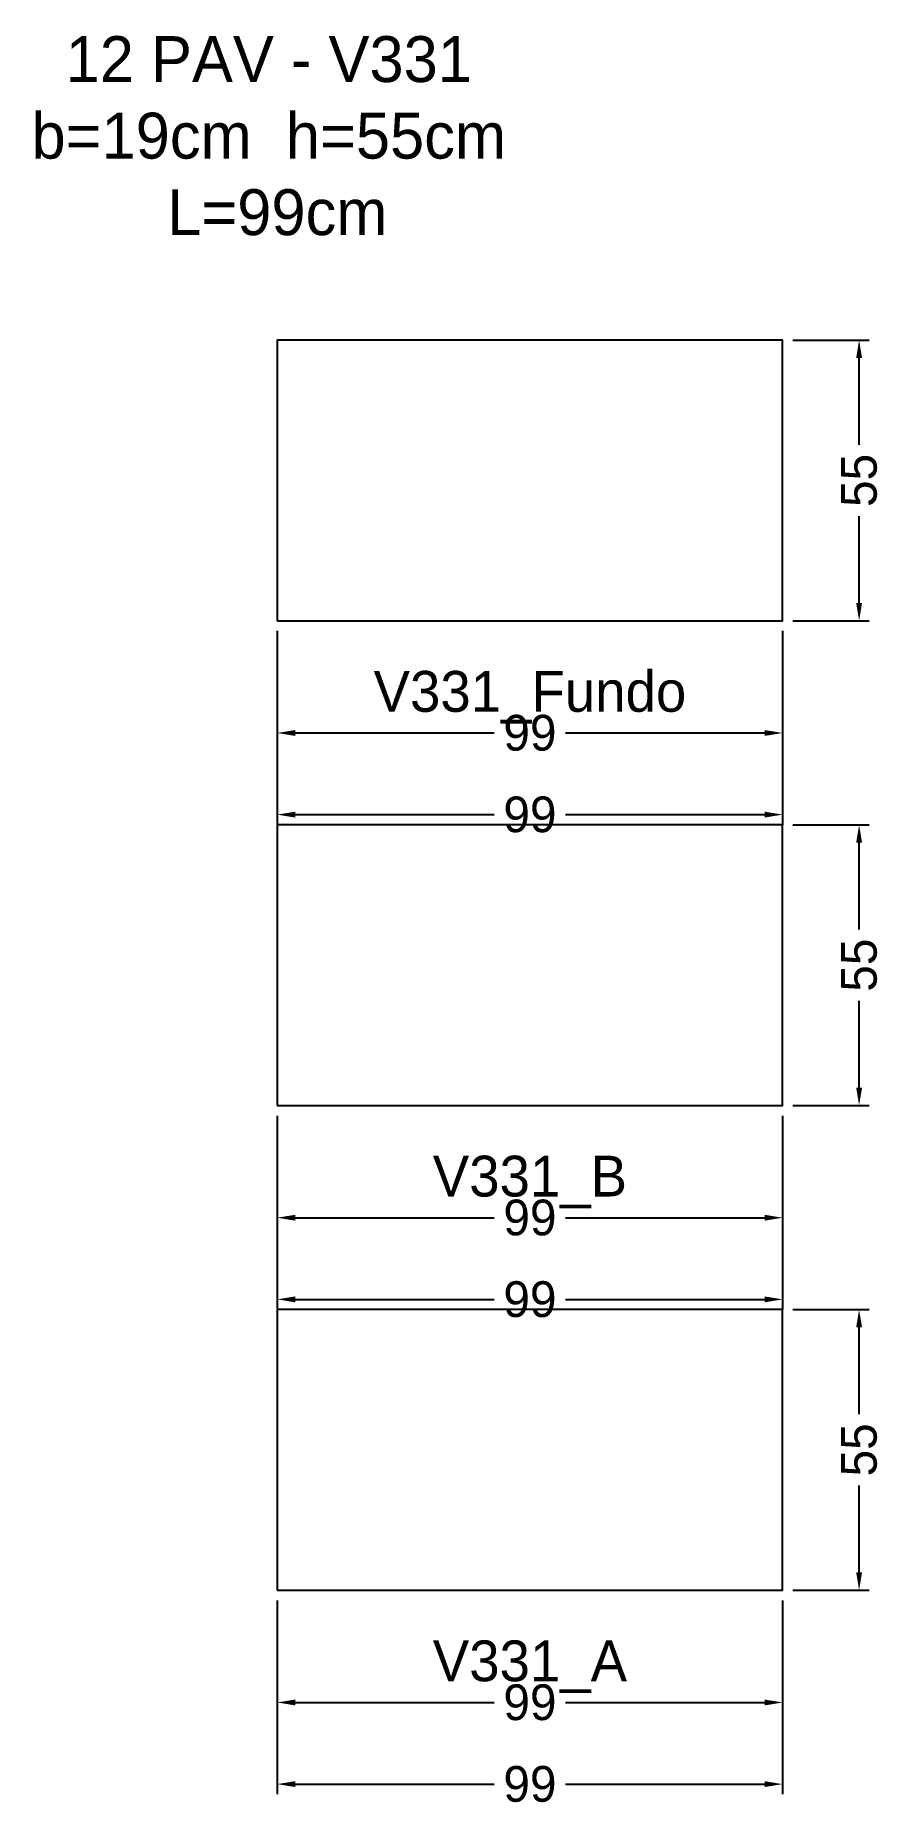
# Model space of a CAD drawing. Header units: metres. Extents: x -47 to 119, y -43 to 305.
import ezdxf

# ---------------------------------------------------------------- set-up
doc = ezdxf.new("R2010")
doc.units = ezdxf.units.M
for name, color, linetype in [('COTA', 3, 'Continuous'), ('NOMENCLATURA', 2, 'Continuous'), ('Paineis', 7, 'Continuous'), ('Texto Secao', 2, 'Continuous')]:
    doc.layers.add(name, color=color, linetype=linetype)
doc.dimstyles.new('COTA_VIG', dxfattribs={"dimtxt": 7, "dimasz": 3.5, "dimexe": 2, "dimexo": 2, "dimgap": 1.5, "dimtad": 1, "dimdec": 1, "dimcen": 2.5, "dimclrd": 3, "dimclre": 3, "dimclrt": 3, "dimazin": 3, "dimtfac": 1, "dimtmove": 0, "dimatfit": 3})

# ---------------------------------------------------------------- blocks, each defined once
blk = doc.blocks.new('_CLOSEDFILLED')
at = {"color": 0, "linetype": 'BYBLOCK'}
blk.add_solid([(-1, 0.164), (0, 0), (-1, -0.164)], dxfattribs=at)
blk = doc.blocks.new('*D1')
at = {"color": 3}
for p, q in [((0, -2), (0, -24)), ((99, -2), (99, -24)), ((3.5, -22), (42.5, -22)), ((56.5, -22), (95.5, -22))]:
    blk.add_line(p, q, dxfattribs=at)
at = {"layer": 'Defpoints'}
for p in [(0, 0), (99, 0), (0, -22)]:
    blk.add_point(p, dxfattribs=at)
at = {"layer": 'COTA', "color": 3, "xscale": 3.5, "yscale": 3.5, "rotation": 180}
blk.add_blockref('_CLOSEDFILLED', (0, -22), dxfattribs=at)
at = {"layer": 'COTA', "color": 3, "xscale": 3.5, "yscale": 3.5}
blk.add_blockref('_CLOSEDFILLED', (99, -22), dxfattribs=at)
at = {"layer": 'COTA', "color": 3, "insert": (49.5, -22), "char_height": 7, "attachment_point": 5}
blk.add_mtext('99', dxfattribs=at)
blk = doc.blocks.new('*D2')
at = {"color": 3}
for p, q in [((0, -2), (0, -40)), ((99, -2), (99, -40)), ((3.5, -38), (42.5, -38)), ((56.5, -38), (95.5, -38))]:
    blk.add_line(p, q, dxfattribs=at)
at = {"layer": 'Defpoints'}
for p in [(0, 0), (99, 0), (0, -38)]:
    blk.add_point(p, dxfattribs=at)
at = {"layer": 'COTA', "color": 3, "xscale": 3.5, "yscale": 3.5, "rotation": 180}
blk.add_blockref('_CLOSEDFILLED', (0, -38), dxfattribs=at)
at = {"layer": 'COTA', "color": 3, "xscale": 3.5, "yscale": 3.5}
blk.add_blockref('_CLOSEDFILLED', (99, -38), dxfattribs=at)
at = {"layer": 'COTA', "color": 3, "insert": (49.5, -38), "char_height": 7, "attachment_point": 5}
blk.add_mtext('99', dxfattribs=at)
blk = doc.blocks.new('*D3')
at = {"color": 3}
for p, q in [((101, 55), (116, 55)), ((114, 34.5), (114, 51.5)), ((114, 3.5), (114, 20.5)), ((101, 0), (116, 0))]:
    blk.add_line(p, q, dxfattribs=at)
at = {"layer": 'Defpoints'}
for p in [(99, 55), (99, 0), (114, 0)]:
    blk.add_point(p, dxfattribs=at)
at = {"layer": 'COTA', "color": 3, "xscale": 3.5, "yscale": 3.5}
for p, rotation in [((114, 55), 90), ((114, 0), 270)]:
    blk.add_blockref('_CLOSEDFILLED', p, dxfattribs=dict(at, rotation=rotation))
at = {"layer": 'COTA', "color": 3, "insert": (114, 27.5), "char_height": 7, "attachment_point": 5, "rotation": 90}
blk.add_mtext('55', dxfattribs=at)
blk = doc.blocks.new('*D4')
at = {"color": 3}
for p, q in [((0, 93), (0, 71)), ((99, 93), (99, 71)), ((3.5, 73), (42.5, 73)), ((56.5, 73), (95.5, 73))]:
    blk.add_line(p, q, dxfattribs=at)
at = {"layer": 'Defpoints'}
for p in [(0, 95), (99, 95), (0, 73)]:
    blk.add_point(p, dxfattribs=at)
at = {"layer": 'COTA', "color": 3, "xscale": 3.5, "yscale": 3.5, "rotation": 180}
blk.add_blockref('_CLOSEDFILLED', (0, 73), dxfattribs=at)
at = {"layer": 'COTA', "color": 3, "xscale": 3.5, "yscale": 3.5}
blk.add_blockref('_CLOSEDFILLED', (99, 73), dxfattribs=at)
at = {"layer": 'COTA', "color": 3, "insert": (49.5, 73), "char_height": 7, "attachment_point": 5}
blk.add_mtext('99', dxfattribs=at)
blk = doc.blocks.new('*D5')
at = {"color": 3}
for p, q in [((0, 93), (0, 55)), ((99, 93), (99, 55)), ((3.5, 57), (42.5, 57)), ((56.5, 57), (95.5, 57))]:
    blk.add_line(p, q, dxfattribs=at)
at = {"layer": 'Defpoints'}
for p in [(0, 95), (99, 95), (0, 57)]:
    blk.add_point(p, dxfattribs=at)
at = {"layer": 'COTA', "color": 3, "xscale": 3.5, "yscale": 3.5, "rotation": 180}
blk.add_blockref('_CLOSEDFILLED', (0, 57), dxfattribs=at)
at = {"layer": 'COTA', "color": 3, "xscale": 3.5, "yscale": 3.5}
blk.add_blockref('_CLOSEDFILLED', (99, 57), dxfattribs=at)
at = {"layer": 'COTA', "color": 3, "insert": (49.5, 57), "char_height": 7, "attachment_point": 5}
blk.add_mtext('99', dxfattribs=at)
blk = doc.blocks.new('*D6')
at = {"color": 3}
for p, q in [((101, 150), (116, 150)), ((114, 129.5), (114, 146.5)), ((114, 98.5), (114, 115.5)), ((101, 95), (116, 95))]:
    blk.add_line(p, q, dxfattribs=at)
at = {"layer": 'Defpoints'}
for p in [(99, 150), (99, 95), (114, 95)]:
    blk.add_point(p, dxfattribs=at)
at = {"layer": 'COTA', "color": 3, "xscale": 3.5, "yscale": 3.5}
for p, rotation in [((114, 150), 90), ((114, 95), 270)]:
    blk.add_blockref('_CLOSEDFILLED', p, dxfattribs=dict(at, rotation=rotation))
at = {"layer": 'COTA', "color": 3, "insert": (114, 122.5), "char_height": 7, "attachment_point": 5, "rotation": 90}
blk.add_mtext('55', dxfattribs=at)
blk = doc.blocks.new('*D7')
at = {"color": 3}
for p, q in [((0, 188), (0, 166)), ((99, 188), (99, 166)), ((3.5, 168), (42.5, 168)), ((56.5, 168), (95.5, 168))]:
    blk.add_line(p, q, dxfattribs=at)
at = {"layer": 'Defpoints'}
for p in [(0, 190), (99, 190), (0, 168)]:
    blk.add_point(p, dxfattribs=at)
at = {"layer": 'COTA', "color": 3, "xscale": 3.5, "yscale": 3.5, "rotation": 180}
blk.add_blockref('_CLOSEDFILLED', (0, 168), dxfattribs=at)
at = {"layer": 'COTA', "color": 3, "xscale": 3.5, "yscale": 3.5}
blk.add_blockref('_CLOSEDFILLED', (99, 168), dxfattribs=at)
at = {"layer": 'COTA', "color": 3, "insert": (49.5, 168), "char_height": 7, "attachment_point": 5}
blk.add_mtext('99', dxfattribs=at)
blk = doc.blocks.new('*D8')
at = {"color": 3}
for p, q in [((0, 188), (0, 150)), ((99, 188), (99, 150)), ((3.5, 152), (42.5, 152)), ((56.5, 152), (95.5, 152))]:
    blk.add_line(p, q, dxfattribs=at)
at = {"layer": 'Defpoints'}
for p in [(0, 190), (99, 190), (0, 152)]:
    blk.add_point(p, dxfattribs=at)
at = {"layer": 'COTA', "color": 3, "xscale": 3.5, "yscale": 3.5, "rotation": 180}
blk.add_blockref('_CLOSEDFILLED', (0, 152), dxfattribs=at)
at = {"layer": 'COTA', "color": 3, "xscale": 3.5, "yscale": 3.5}
blk.add_blockref('_CLOSEDFILLED', (99, 152), dxfattribs=at)
at = {"layer": 'COTA', "color": 3, "insert": (49.5, 152), "char_height": 7, "attachment_point": 5}
blk.add_mtext('99', dxfattribs=at)
blk = doc.blocks.new('*D9')
at = {"color": 3}
for p, q in [((101, 245), (116, 245)), ((114, 224.5), (114, 241.5)), ((114, 193.5), (114, 210.5)), ((101, 190), (116, 190))]:
    blk.add_line(p, q, dxfattribs=at)
at = {"layer": 'Defpoints'}
for p in [(99, 245), (99, 190), (114, 190)]:
    blk.add_point(p, dxfattribs=at)
at = {"layer": 'COTA', "color": 3, "xscale": 3.5, "yscale": 3.5}
for p, rotation in [((114, 245), 90), ((114, 190), 270)]:
    blk.add_blockref('_CLOSEDFILLED', p, dxfattribs=dict(at, rotation=rotation))
at = {"layer": 'COTA', "color": 3, "insert": (114, 217.5), "char_height": 7, "attachment_point": 5, "rotation": 90}
blk.add_mtext('55', dxfattribs=at)

msp = doc.modelspace()

# ---------------------------------------------------------------- linework, layer by layer
at = {"layer": 'Paineis'}
for points in [[(0, 190), (99, 190), (99, 245), (0, 245)], [(0, 95), (99, 95), (99, 150), (0, 150)], [(0, 0), (99, 0), (99, 55), (0, 55)]]:
    msp.add_lwpolyline(points, close=True, dxfattribs=at)

# ---------------------------------------------------------------- texts
at = {"layer": 'NOMENCLATURA', "insert": (0, 285), "char_height": 9, "width": 119, "attachment_point": 5}
msp.add_mtext('12 PAV - V331  b=19cm  h=55cm  L=99cm', dxfattribs=at)
at = {"layer": 'Texto Secao', "char_height": 8, "width": 119, "attachment_point": 5}
for s, insert in [('V331_Fundo', (49.5, 175)), ('V331_B', (49.5, 80)), ('V331_A', (49.5, -15))]:
    msp.add_mtext(s, dxfattribs=dict(at, insert=insert))

# ---------------------------------------------------------------- dimensions: what is measured, and where the dimension line sits
at = {"layer": 'COTA'}
for base, p1, p2, picture, middle in [((114, 190), (99, 190), (99, 245), '*D9', (114, 217.5)), ((114, 95), (99, 95), (99, 150), '*D6', (114, 122.5)), ((114, 0), (99, 0), (99, 55), '*D3', (114, 27.5))]:
    dim = msp.add_linear_dim(base=base, p1=p1, p2=p2, angle=90, dimstyle='COTA_VIG', dxfattribs=at)
    dim.commit()
    dim.dimension.update_dxf_attribs({"geometry": picture, "text_midpoint": middle})
for base, p1, p2, picture, middle in [((0, 168), (0, 190), (99, 190), '*D7', (49.5, 168)), ((0, 152), (0, 190), (99, 190), '*D8', (49.5, 152)), ((0, 73), (0, 95), (99, 95), '*D4', (49.5, 73)), ((0, 57), (0, 95), (99, 95), '*D5', (49.5, 57)), ((0, -22), (0, 0), (99, 0), '*D1', (49.5, -22)), ((0, -38), (0, 0), (99, 0), '*D2', (49.5, -38))]:
    dim = msp.add_linear_dim(base=base, p1=p1, p2=p2, dimstyle='COTA_VIG', dxfattribs=at)
    dim.commit()
    dim.dimension.update_dxf_attribs({"geometry": picture, "text_midpoint": middle})

doc.saveas('drawing.dxf')
